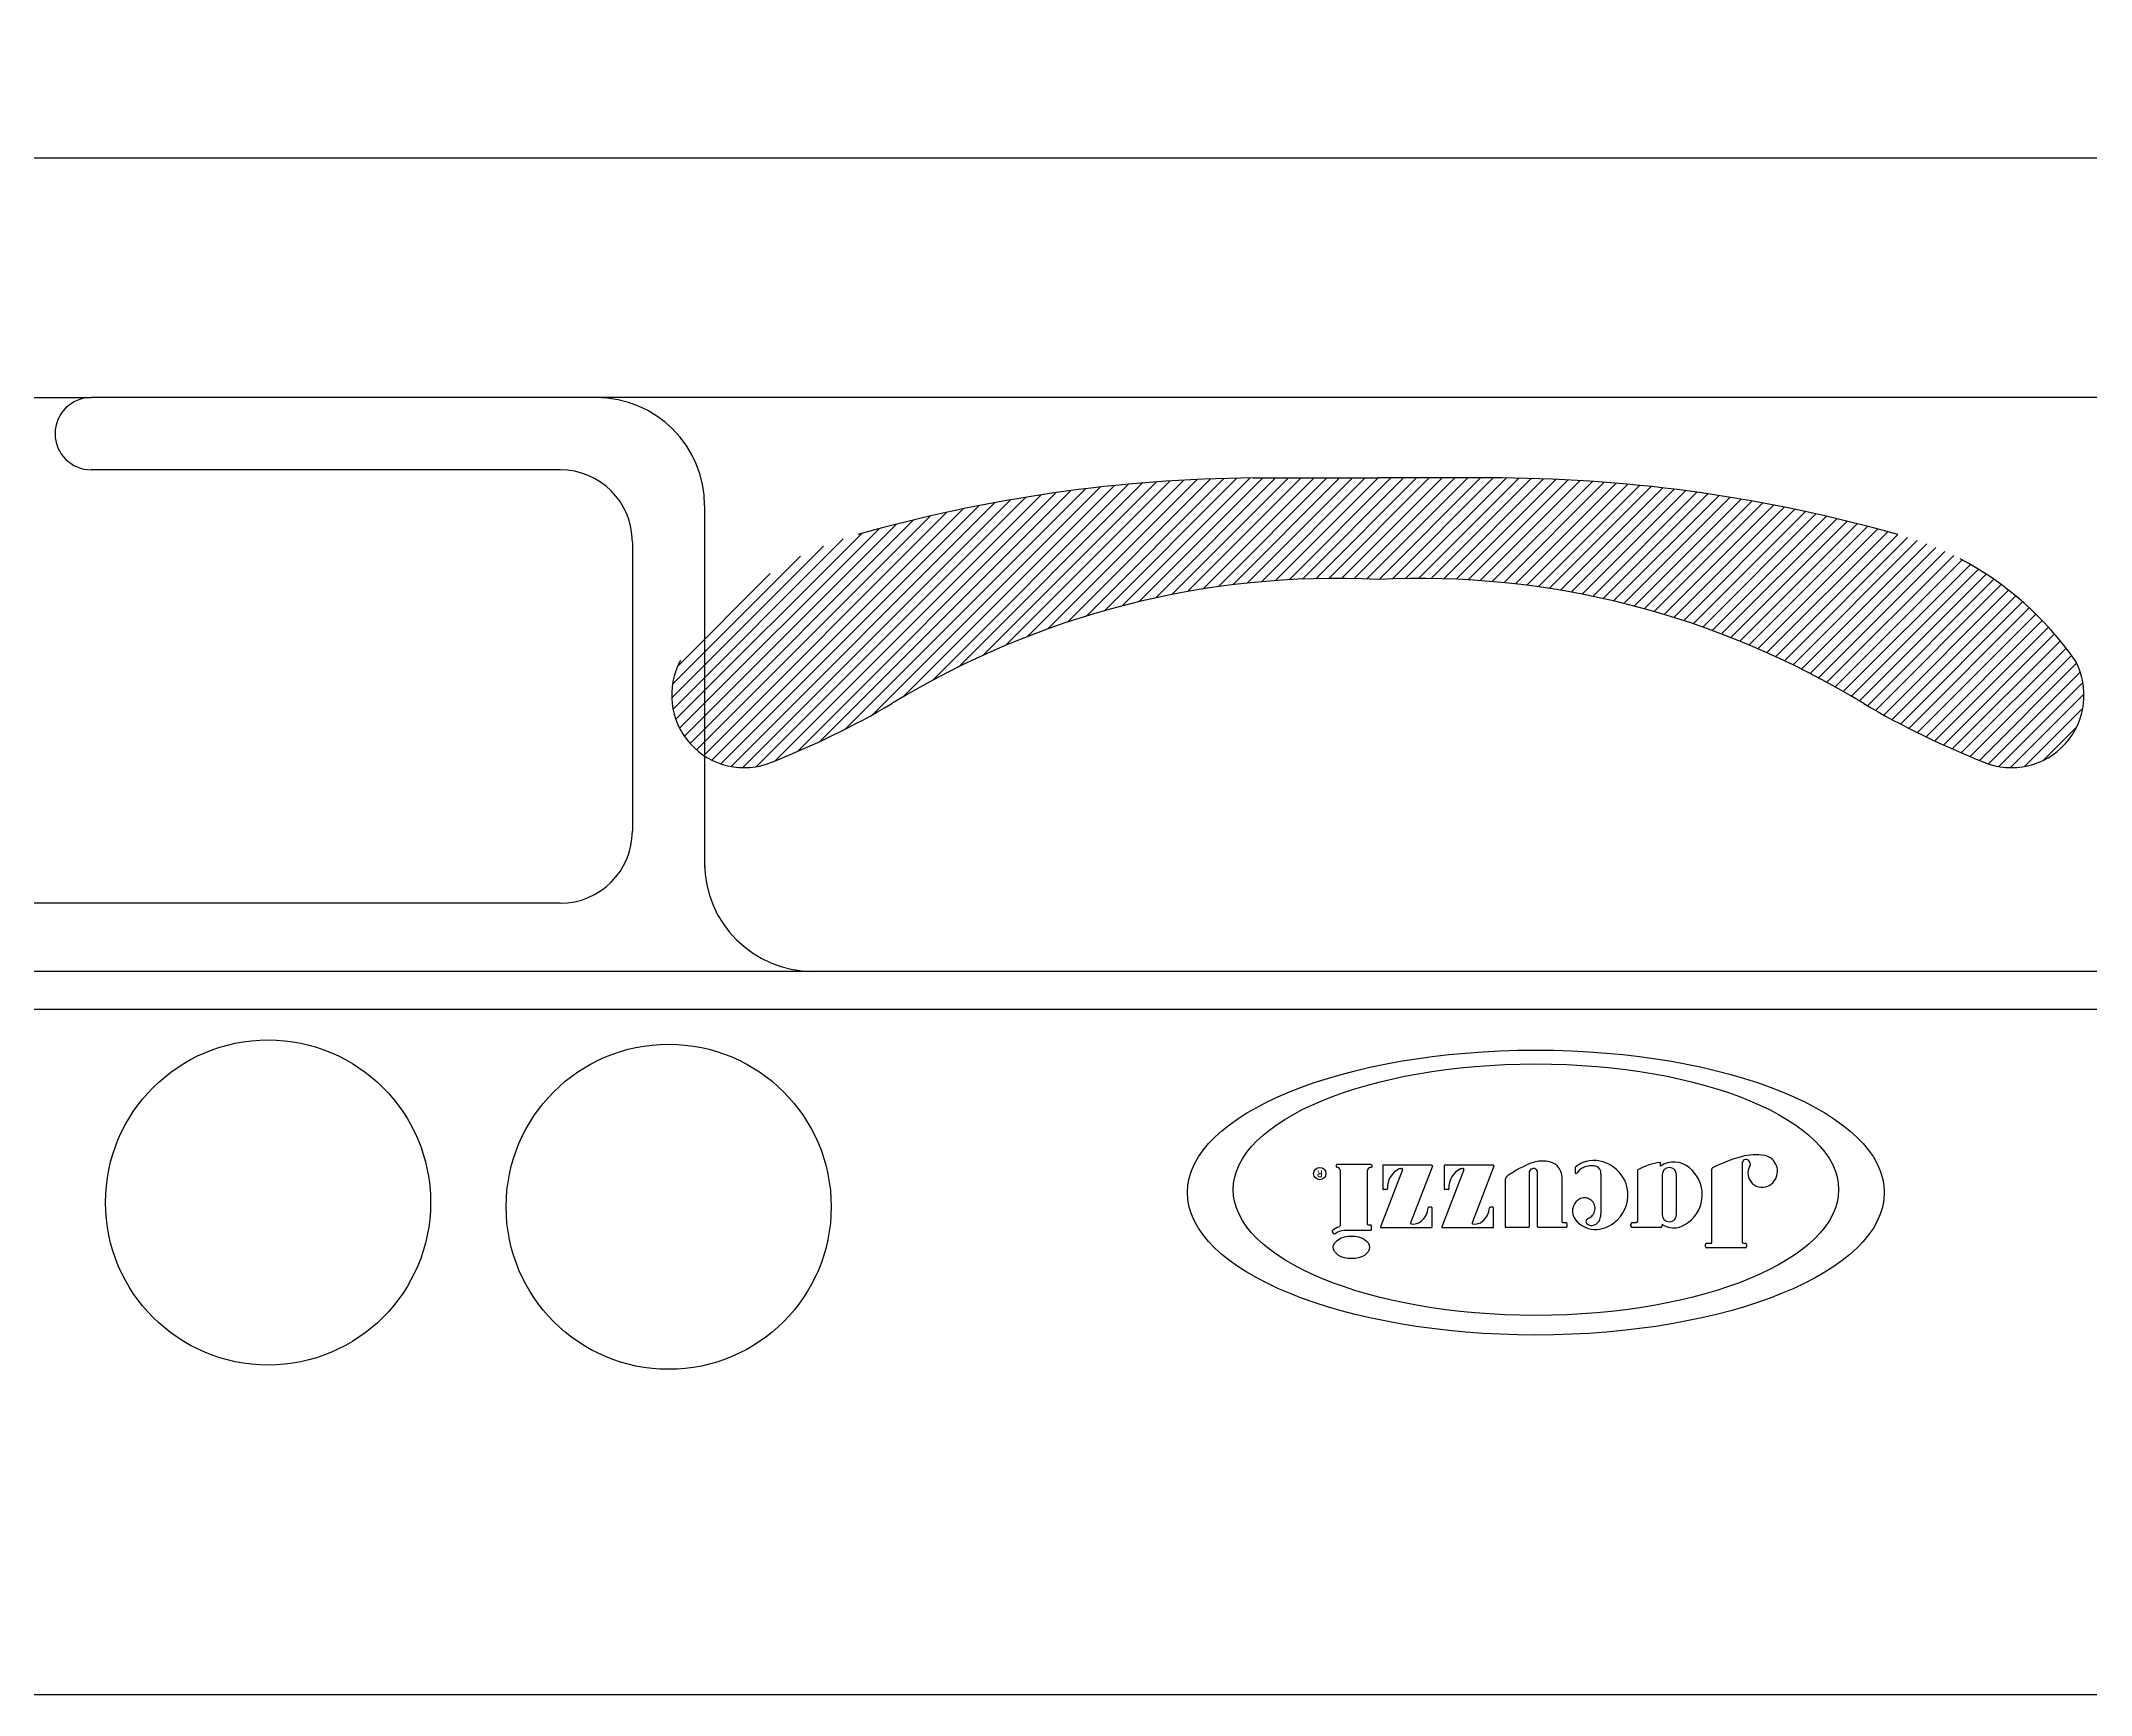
# Model space of a CAD drawing. Header units: millimetres. Extents: x -1239.19 to -1237.49, y 2242.96 to 2243.85.
# Drawn here: x -1238.4577 to -1238.2259, y 2243.0955 to 2243.2825 of the extents above; entities that cross this region are included whole.
import ezdxf
from ezdxf.enums import TextEntityAlignment as Align

# ---------------------------------------------------------------- set-up
doc = ezdxf.new("R2010")
doc.units = ezdxf.units.MM
doc.layers.add('jacuzzi', color=1, linetype='Continuous')
doc.styles.add('ROMANS', font='romans', dxfattribs={"height": 4})

msp = doc.modelspace()

# ---------------------------------------------------------------- hatches: boundary and pattern name
at = {"layer": 'jacuzzi'}
h = msp.add_hatch(dxfattribs=at)
h.set_pattern_fill('ANSI31', color=256, scale=0.00819, style=0)
h.set_pattern_definition([(45, (-1240.677550350225, 2247.785411039412), (-0.000723900567239728, 0.000723900567239728), [])])
h.paths.add_polyline_path([(-1238.251585357463, 2243.207568834719, 0.04001454400635211), (-1238.237727425606, 2243.200846778338, 0.6938377762801112), (-1238.227689998416, 2243.212451737545, 0.1177673447023705), (-1238.240672569168, 2243.223953085167, 0.05198146975727225), (-1238.247742982334, 2243.22666914198, 0.06775724557069143), (-1238.29247775636, 2243.233075370399), (-1238.306526524253, 2243.233075370399), (-1238.320575292148, 2243.233075370399, 0.06775724556755786), (-1238.365310066172, 2243.22666914198, 0.05198146975716889), (-1238.372380479338, 2243.223953085167, 0.1177673447022115), (-1238.38536305009, 2243.212451737545, 0.6938377762794881), (-1238.3753256229, 2243.200846778338, 0.04001454400627522), (-1238.361467691043, 2243.207568834719, -0.1502414616671139), (-1238.306526524253, 2243.221609370399, -0.1502414616665997)])

# ---------------------------------------------------------------- linework, layer by layer
for p, q in [((-1238.946254388429, 2243.269246265548), (-1238.165429191702, 2243.269246265548)), ((-1238.946254388429, 2243.242170709986), (-1238.451988679424, 2243.242170709986)), ((-1238.186214867401, 2243.242170709987), (-1238.451988679424, 2243.242170709987)), ((-1238.398974798587, 2243.23400404332), (-1238.451988679424, 2243.23400404332)), ((-1238.320575292148, 2243.233075370399), (-1238.306526524253, 2243.233075370399)), ((-1238.292477756358, 2243.233075370399), (-1238.306526524253, 2243.233075370399)), ((-1238.382641465254, 2243.229920709986), (-1238.382641465254, 2243.189087376653)), ((-1238.39080813192, 2243.225837376653), (-1238.39080813192, 2243.193170709986)), ((-1238.398974798587, 2243.18500404332), (-1238.529502560262, 2243.18500404332)), ((-1238.177428960784, 2243.17730404332), (-1238.946254388429, 2243.17730404332)), ((-1238.02926752442, 2243.173012287046), (-1238.95719669614, 2243.173012287046)), ((-1238.311221607787, 2243.155392094635), (-1238.311221607787, 2243.155232953069)), ((-1238.307301088342, 2243.155472025219), (-1238.311141677203, 2243.155472025219)), ((-1238.307221157757, 2243.155392094635), (-1238.307221157757, 2243.155222447184)), ((-1238.30374001467, 2243.154883198888), (-1238.306221696594, 2243.148441871062)), ((-1238.305969868052, 2243.155375810475), (-1238.305969868052, 2243.15272557155)), ((-1238.300451335843, 2243.155406888462), (-1238.305889937468, 2243.155406888462)), ((-1238.30035842212, 2243.155271520013), (-1238.302813172964, 2243.148900093133)), ((-1238.296798006455, 2243.154883198888), (-1238.299279688379, 2243.148441871062)), ((-1238.299027859837, 2243.155375810475), (-1238.299027859837, 2243.15272557155)), ((-1238.293509327628, 2243.155406888462), (-1238.298947929252, 2243.155406888462)), ((-1238.293416413904, 2243.155271520013), (-1238.295871164749, 2243.148900093133)), ((-1238.284222364156, 2243.155109335121), (-1238.284222364156, 2243.154558412428)), ((-1238.277144587903, 2243.149070014114), (-1238.277144587903, 2243.154864516983)), ((-1238.274576571738, 2243.15529393018), (-1238.274576571738, 2243.155708147337)), ((-1238.268771736298, 2243.146591873978), (-1238.268771736298, 2243.154950471094)), ((-1238.265340747853, 2243.155654420533), (-1238.265340747853, 2243.146751735147)), ((-1238.305527187695, 2243.152645640966), (-1238.305889937468, 2243.152645640966)), ((-1238.29858517948, 2243.152645640966), (-1238.298947929252, 2243.152645640966)), ((-1238.285680092791, 2243.148969809171), (-1238.285680092791, 2243.153971439943)), ((-1238.281311580771, 2243.154433399649), (-1238.281311580771, 2243.149865596199)), ((-1238.300460147333, 2243.150653281098), (-1238.300754736332, 2243.150653281098)), ((-1238.300380216749, 2243.148413134807), (-1238.300380216749, 2243.150573350513)), ((-1238.293518139118, 2243.150653281098), (-1238.293812728117, 2243.150653281098)), ((-1238.293438208534, 2243.148413134807), (-1238.293438208534, 2243.150573350513)), ((-1238.300460147333, 2243.148333204223), (-1238.306147110228, 2243.148333204223)), ((-1238.293518139118, 2243.148333204223), (-1238.299205102013, 2243.148333204223)), ((-1238.289483438553, 2243.14836107795), (-1238.292067829536, 2243.14836107795)), ((-1238.285231917112, 2243.14836107795), (-1238.288397338538, 2243.14836107795)), ((-1238.285231917112, 2243.148889878587), (-1238.285600162207, 2243.148889878587)), ((-1238.285151986528, 2243.148809948003), (-1238.285151986528, 2243.148441008534)), ((-1238.277909141864, 2243.148520939118), (-1238.277909141864, 2243.148750291777)), ((-1238.277749280696, 2243.148910152946), (-1238.277304449072, 2243.148910152946)), ((-1238.274579628493, 2243.14836107795), (-1238.277749280696, 2243.14836107795)), ((-1238.274419767324, 2243.148585154279), (-1238.274419767324, 2243.148520939118)), ((-1238.269487308289, 2243.146223784446), (-1238.269487308289, 2243.146432012809)), ((-1238.26932744712, 2243.146591873978), (-1238.268771736298, 2243.146591873978)), ((-1238.265011284172, 2243.146063923278), (-1238.26932744712, 2243.146063923278)), ((-1238.265180886685, 2243.146591873978), (-1238.265011284172, 2243.146591873978)), ((-1238.264851423004, 2243.146432012809), (-1238.264851423004, 2243.146223784446))]:
    msp.add_line(p, q, dxfattribs=at)
at = {"layer": 'jacuzzi', "color": 3}
msp.add_lwpolyline([(-1237.488655346091, 2243.107762287047, -0.414213562373095), (-1237.500905346091, 2243.095512287046), (-1239.176405346091, 2243.095512287046, -0.4142135623730951), (-1239.188655346091, 2243.107762287047), (-1239.188655346091, 2243.833262287047, -0.414213562373095), (-1239.176405346091, 2243.845512287046), (-1237.500905346091, 2243.845512287046, -0.414213562373095), (-1237.488655346091, 2243.833262287047)], format="xyb", close=True, dxfattribs=at)
at = {"layer": 'jacuzzi'}
for points in [[(-1238.310796782822, 2243.154834093663), (-1238.310796782822, 2243.148592781104, -0.3094083360235544), (-1238.310898756268, 2243.148443769008, 0.09070134790707648), (-1238.311670792847, 2243.147968897464, 0.3650174520151336), (-1238.3116850071, 2243.147866900134), (-1238.311593573254, 2243.147721550077, 0.4518071014289208), (-1238.311356730675, 2243.147683189608, -0.1780066821811962), (-1238.310334204618, 2243.148040089062)], [(-1238.310386006995, 2243.148040089062), (-1238.307330345825, 2243.148040089062, 0.414213562373095), (-1238.307250415241, 2243.148120019646), (-1238.307250415241, 2243.148543713283, 0.4142135623730986), (-1238.307330345825, 2243.148623643867), (-1238.307595310177, 2243.148623643867, -0.4142135623730951), (-1238.307675240761, 2243.148703574452), (-1238.307675240761, 2243.15482651812)], [(-1238.289119752462, 2243.155646363587, 0.06297410020895881), (-1238.29184877061, 2243.154203147109, 0.2578294972287946), (-1238.29214776012, 2243.153661871049), (-1238.29214776012, 2243.148441008534)], [(-1238.288477269122, 2243.148441008534), (-1238.288477269122, 2243.15469546914, 0.1354836439385169), (-1238.288499905535, 2243.154777474992, 0.5973092542928814), (-1238.289387650069, 2243.154737734572, 0.1127702397822963), (-1238.289403507969, 2243.154668318063), (-1238.289403507969, 2243.148441008534)]]:
    msp.add_lwpolyline(points, format="xyb", dxfattribs=at)
msp.add_lwpolyline([(-1238.274372557272, 2243.15432056625), (-1238.274372557272, 2243.1497986834, 1.000000000000098), (-1238.272752246937, 2243.1497986834), (-1238.272752246937, 2243.15432056625, 0.999999999999902)], format="xyb", close=True, dxfattribs=at)
for centre, radius in [((-1238.431992228468, 2243.151184491664), 0.01837500000000116), ((-1238.386701565817, 2243.150698161727), 0.01837500000000116), ((-1238.313088150902, 2243.154443913357), 0.0006955794959159883)]:
    msp.add_circle(centre, radius, dxfattribs=at)
for centre, radius, start, end in [((-1238.451988679424, 2243.238087376653), 0.004083333333333656, 90, 270), ((-1238.394891465254, 2243.229920709986), 0.01225000000000077, 0, 90), ((-1238.398974798587, 2243.225837376653), 0.008166666666667181, 0, 90), ((-1238.319414504843, 2243.065574717526), 0.1675046749799996, 90.39705605773699, 105.9021736193424), ((-1238.293638543663, 2243.065574717526), 0.1675046749800005, 74.0978263806576, 89.60294394226304), ((-1238.258258063659, 2243.191024857179), 0.03732985152464448, 35.02877988996944, 61.89531788566163), ((-1238.311161191415, 2243.125231266709), 0.0964894761647593, 87.24685950978682, 121.4240412417374), ((-1238.301891857091, 2243.125231266709), 0.09648947616466377, 58.57595875826264, 92.75314049021317), ((-1238.37817588804, 2243.208524804688), 0.00819, 151.3486210071361, 292.3935785742616), ((-1238.234877160467, 2243.208524804688), 0.00819, 247.6064214257384, 28.65137899286395), ((-1238.410326994019, 2243.290649770215), 0.09638295145053304, 291.4659840454617, 300.4594805592226), ((-1238.202726054486, 2243.290649770215), 0.09638295145053304, 239.5405194407774, 248.5340159545383), ((-1238.398974798587, 2243.193170709986), 0.008166666666667181, 270, 0), ((-1238.370391465254, 2243.18955404332), 0.01225000000000077, 180, 270), ((-1238.311141677203, 2243.155392094635), 7.993058432494496e-05, 90, 180), ((-1238.311141677203, 2243.155232953069), 7.993058432494496e-05, 180, 273.6111512550926), ((-1238.311116505159, 2243.154834093663), 0.0003197223372997798, 0, 93.61115125509261), ((-1238.307355518424, 2243.15482651812), 0.0003197223372997798, 82.17236710162634, 180), ((-1238.307301088342, 2243.155222447184), 7.993058432494496e-05, 262.1723671016263, 0), ((-1238.307301088342, 2243.155392094635), 7.993058432494496e-05, 0, 90), ((-1238.305889937468, 2243.155326957878), 7.993058432494496e-05, 90, 180), ((-1238.303140758165, 2243.152902765326), 0.002292053622340083, 114.8275345762389, 183.7772136237255), ((-1238.303688674443, 2243.152893822459), 0.002129876010334193, 94.07432027012331, 101.2218050347249), ((-1238.303832928394, 2243.154918996213), 9.957112321642433e-05, 338.9295783945074, 94.07432027012331), ((-1238.300451335843, 2243.155307317339), 9.957112321642433e-05, 338.9295783945074, 90), ((-1238.298947929252, 2243.155326957878), 7.993058432494496e-05, 90, 180), ((-1238.29619874995, 2243.152902765326), 0.002292053622340083, 114.8275345762389, 183.7772136237255), ((-1238.296746666228, 2243.152893822459), 0.002129876010334193, 94.07432027012331, 101.2218050347249), ((-1238.296890920179, 2243.154918996213), 9.957112321642433e-05, 338.9295783945074, 94.07432027012331), ((-1238.293509327628, 2243.155307317339), 9.957112321642433e-05, 338.9295783945074, 90), ((-1238.287868161518, 2243.15217945578), 0.003685909607514196, 84.07357519272216, 109.8501266569042), ((-1238.287555550011, 2243.153971439943), 0.001875457219708576, 0, 87.92324343671467), ((-1238.284122793033, 2243.155109335121), 9.957112321642574e-05, 129.1311632671675, 180), ((-1238.281617053839, 2243.152004315698), 0.004089542100610266, 115.0030799190601, 128.9089468936626), ((-1238.28247033645, 2243.153395253), 0.001921209076402019, 115.2703570510303, 144.8583959681814), ((-1238.282107478276, 2243.152183716323), 0.00373789005607487, 61.68236381112265, 109.3432640440078), ((-1238.282335902839, 2243.153010523736), 0.00232690071734683, 78.57719550063095, 114.2196671136286), ((-1238.28211849789, 2243.154517436092), 0.0008112813076911609, 354.0543607978524, 72.53888052282147), ((-1238.282150396132, 2243.152020107224), 0.00390248199918657, 307.1313435261659, 62.26711731062939), ((-1238.273858942511, 2243.149193335461), 0.006554217382205969, 96.28598720620576, 120.0862085009175), ((-1238.273073369575, 2243.153084568929), 0.002672245100321765, 48.3998639976797, 124.2305336440785), ((-1238.273701760783, 2243.152063974023), 0.003858243125261767, 306.3033049330583, 51.48563991003817), ((-1238.26861187513, 2243.154950471094), 0.0001598611686499244, 118.8231538572109, 180), ((-1238.260636913866, 2243.139180893463), 0.01783119916098807, 105.5604312043319, 116.8444473028492), ((-1238.263810758031, 2243.150522741922), 0.006053671861367743, 80.17540311791579, 105.4183320621338), ((-1238.264850505006, 2243.155578038727), 0.0004961574652915856, 140.2199418571233, 171.1442863523223), ((-1238.264847212433, 2243.155530905293), 0.0005299450400143195, 117.2029294558325, 136.528930385041), ((-1238.264907400183, 2243.155648003262), 0.0003982844928656973, 66.12825212948025, 117.2029294558325), ((-1238.264981348623, 2243.155480906726), 0.0005810127726594958, 15.77516367982129, 66.12825212948025), ((-1238.263074632485, 2243.154506468406), 0.001612865384156357, 149.3881891584171, 303.2376042206228), ((-1238.264805502634, 2243.155530583806), 0.0003982844928656973, 329.388189158417, 15.77516367982129), ((-1238.263049645912, 2243.154917860911), 0.001593137971462789, 54.80885236926314, 80.17540311791579), ((-1238.263197189039, 2243.154708636574), 0.001849153200781992, 302.9803058295154, 54.80885236926314), ((-1238.305889937468, 2243.15272557155), 7.993058432494496e-05, 180, 270), ((-1238.305527187695, 2243.152745212089), 9.957112321642433e-05, 270, 3.777213623725563), ((-1238.298947929252, 2243.15272557155), 7.993058432494496e-05, 180, 270), ((-1238.29858517948, 2243.152745212089), 9.957112321642433e-05, 270, 3.777213623725563), ((-1238.284122793033, 2243.154558412428), 9.957112321642433e-05, 180, 324.8583959681814), ((-1238.303071172921, 2243.150773616163), 0.002245146790866005, 310.1573304629637, 355.0588259789111), ((-1238.300754736332, 2243.150573350513), 7.993058432494496e-05, 90, 175.0588259789112), ((-1238.300460147333, 2243.150573350513), 7.993058432494496e-05, 0, 90), ((-1238.296129164706, 2243.150773616163), 0.002245146790866005, 310.1573304629637, 355.0588259789111), ((-1238.293812728117, 2243.150573350513), 7.993058432494496e-05, 90, 175.0588259789112), ((-1238.293518139118, 2243.150573350513), 7.993058432494496e-05, 0, 90), ((-1238.282952718168, 2243.150218522122), 0.001562353643647261, 114.3935766301797, 205.9071790488848), ((-1238.283170157744, 2243.150511268354), 0.001208401476736132, 290.2833129728589, 110.7342983841268), ((-1238.306147110228, 2243.148413134807), 7.993058432494496e-05, 158.9295783945074, 270), ((-1238.30272025924, 2243.148864295807), 9.957112321642433e-05, 158.9295783945074, 260.3374469749417), ((-1238.302502505422, 2243.150143240556), 0.00139692088095581, 260.3374469749417, 309.0048283577012), ((-1238.300460147333, 2243.148413134807), 7.993058432494496e-05, 270, 0), ((-1238.299205102013, 2243.148413134807), 7.993058432494496e-05, 158.9295783945074, 270), ((-1238.295778251025, 2243.148864295807), 9.957112321642433e-05, 158.9295783945074, 260.3374469749417), ((-1238.295560497207, 2243.150143240556), 0.00139692088095581, 260.3374469749417, 309.0048283577012), ((-1238.293518139118, 2243.148413134807), 7.993058432494496e-05, 270, 0), ((-1238.292067829536, 2243.148441008534), 7.993058432494496e-05, 180, 270), ((-1238.289483438553, 2243.148441008534), 7.993058432494496e-05, 270, 0), ((-1238.288397338538, 2243.148441008534), 7.993058432494496e-05, 180, 270), ((-1238.285600162207, 2243.148969809171), 7.993058432494496e-05, 180, 270), ((-1238.285231917112, 2243.148809948003), 7.993058432494496e-05, 0, 90), ((-1238.285231917112, 2243.148441008534), 7.993058432494496e-05, 270, 0), ((-1238.28195015176, 2243.150899745266), 0.002767322996369024, 209.5271952373087, 267.5018600203373), ((-1238.282631787368, 2243.149031434353), 0.0003663884571446932, 109.029525883288, 224.0872603846456), ((-1238.282355232614, 2243.149437837933), 0.0008536077192623866, 230.7809822854102, 276.3414126859296), ((-1238.282386201093, 2243.149593321358), 0.001011651844450197, 277.1119912557624, 327.2426257221075), ((-1238.281985602691, 2243.151618966334), 0.003484954965521813, 268.5996182741467, 308.9527124893908), ((-1238.283032797421, 2243.149895267013), 0.001721472367643225, 330.4372877168711, 359.0124171274712), ((-1238.277749280696, 2243.148750291777), 0.0001598611686498899, 90, 180), ((-1238.277749280696, 2243.148520939118), 0.0001598611686498899, 180, 270), ((-1238.277304449072, 2243.149070014114), 0.0001598611686498899, 270, 0), ((-1238.274579628493, 2243.148520939118), 0.0001598611686498905, 270, 0), ((-1238.27433983674, 2243.148585154279), 7.993058432493542e-05, 51.45530828479198, 180), ((-1238.273063630591, 2243.150765283844), 0.002447109491026535, 239.923062424829, 312.2760927088224), ((-1238.26932744712, 2243.146432012809), 0.0001598611686498962, 90, 180), ((-1238.26932744712, 2243.146223784446), 0.0001598611686498905, 180, 270), ((-1238.265180886685, 2243.146751735147), 0.0001598611686498905, 180, 270), ((-1238.265011284172, 2243.146432012809), 0.0001598611686498905, 0, 90), ((-1238.265011284172, 2243.146223784446), 0.0001598611686498962, 270, 0)]:
    msp.add_arc(centre, radius, start, end, dxfattribs=at)
for centre, major_axis, ratio in [((-1238.288655346091, 2243.152302746218), (0.039391350515487, -1.205972453172744e-17), 0.4087758624858928), ((-1238.288655346091, 2243.152635790319), (0.03422126670199868, -1.257227419173532e-17), 0.4152232476980265), ((-1238.309505584166, 2243.146112857678), (0.002057172460294244, -7.557679397354229e-19), 0.6218033982988019)]:
    msp.add_ellipse(centre, major_axis=major_axis, ratio=ratio, dxfattribs=at)

# ---------------------------------------------------------------- texts
at = {"layer": 'jacuzzi', "style": 'ROMANS'}
msp.add_text('R', height=0.0006969978625149702, rotation=180, dxfattribs=at).set_placement((-1238.313088150902, 2243.154443913357), align=Align.MIDDLE_CENTER)

doc.saveas('drawing.dxf')
